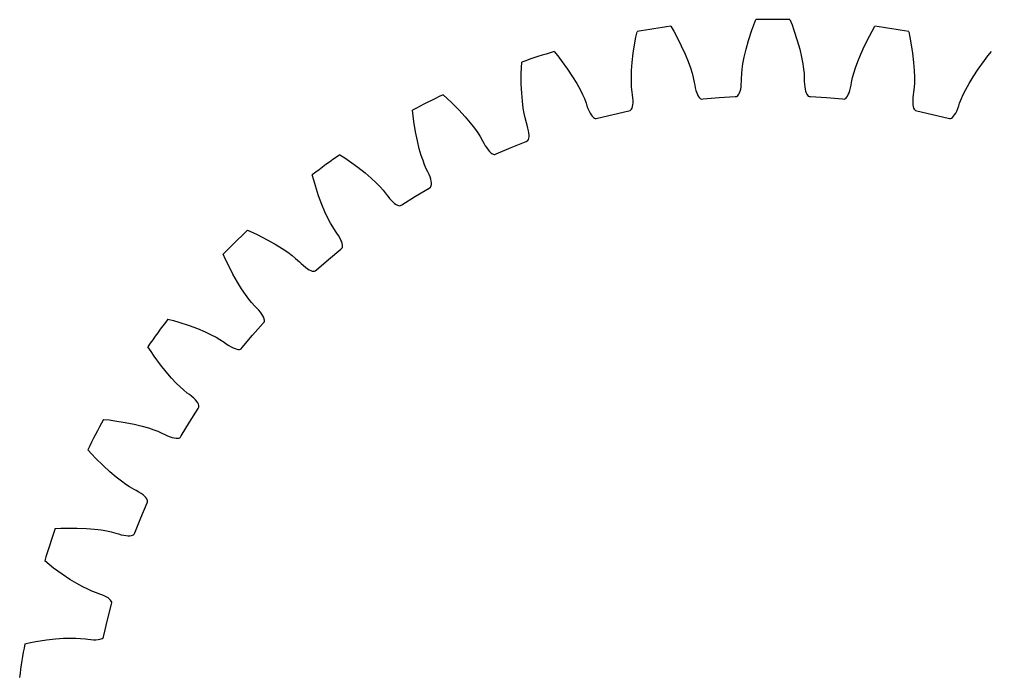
# Model space of a CAD drawing. Extents: x -21 to 21, y -21 to 21.
# Drawn here: x -20.81 to 6.04, y 2.82 to 21 of the extents above; entities that cross this region are included whole.
import ezdxf

# ---------------------------------------------------------------- set-up
doc = ezdxf.new("R2010")
doc.units = 0

msp = doc.modelspace()

# ---------------------------------------------------------------- linework, layer by layer
at = {"layer": 'layer0'}
for p, q in [((-0.528, 20.847), (-0.472, 20.995)), ((0.472, 20.995), (0.528, 20.847)), ((-2.818, 20.81), (-2.74, 20.673)), ((-0.672, 20.421), (-0.581, 20.7)), ((-0.581, 20.7), (-0.528, 20.847)), ((0.528, 20.847), (0.581, 20.7)), ((0.581, 20.7), (0.672, 20.421)), ((2.74, 20.673), (2.818, 20.81)), ((-3.812, 20.354), (-3.783, 20.508)), ((-3.783, 20.508), (-3.75, 20.662)), ((-2.74, 20.673), (-2.664, 20.536)), ((-2.664, 20.536), (-2.531, 20.275)), ((-0.74, 20.176), (-0.672, 20.421)), ((0.672, 20.421), (0.74, 20.176)), ((2.531, 20.275), (2.664, 20.536)), ((2.664, 20.536), (2.74, 20.673)), ((3.75, 20.662), (3.783, 20.508)), ((3.783, 20.508), (3.812, 20.354)), ((-3.858, 20.065), (-3.812, 20.354)), ((-2.531, 20.275), (-2.426, 20.044)), ((-0.791, 19.96), (-0.74, 20.176)), ((0.74, 20.176), (0.791, 19.96)), ((2.426, 20.044), (2.531, 20.275)), ((3.812, 20.354), (3.858, 20.065)), ((-6.039, 20.113), (-5.94, 19.99)), ((-5.94, 19.99), (-5.844, 19.866)), ((-3.887, 19.812), (-3.858, 20.065)), ((-2.426, 20.044), (-2.342, 19.838)), ((-0.826, 19.774), (-0.791, 19.96)), ((0.791, 19.96), (0.826, 19.774)), ((2.342, 19.838), (2.426, 20.044)), ((3.858, 20.065), (3.887, 19.812)), ((5.844, 19.866), (5.94, 19.99)), ((5.94, 19.99), (6.039, 20.113)), ((-6.949, 19.507), (-6.945, 19.664)), ((-6.945, 19.664), (-6.936, 19.821)), ((-5.844, 19.866), (-5.672, 19.629)), ((-5.672, 19.629), (-5.531, 19.418)), ((-3.903, 19.59), (-3.887, 19.812)), ((-2.342, 19.838), (-2.277, 19.659)), ((-2.277, 19.659), (-2.232, 19.514)), ((-0.861, 19.502), (-0.848, 19.622)), ((-0.848, 19.622), (-0.826, 19.774)), ((0.826, 19.774), (0.848, 19.622)), ((0.848, 19.622), (0.861, 19.502)), ((2.232, 19.514), (2.277, 19.659)), ((2.277, 19.659), (2.342, 19.838)), ((3.887, 19.812), (3.903, 19.59)), ((5.531, 19.418), (5.672, 19.629)), ((5.672, 19.629), (5.844, 19.866)), ((-6.949, 19.214), (-6.949, 19.507)), ((-5.531, 19.418), (-5.416, 19.227)), ((-3.909, 19.401), (-3.903, 19.59)), ((-3.908, 19.248), (-3.909, 19.401)), ((-2.232, 19.514), (-2.2, 19.396)), ((-2.2, 19.396), (-2.172, 19.26)), ((-0.868, 19.363), (-0.861, 19.502)), ((-0.868, 19.29), (-0.868, 19.363)), ((0.861, 19.502), (0.868, 19.363)), ((0.868, 19.363), (0.868, 19.29)), ((2.172, 19.26), (2.2, 19.396)), ((2.2, 19.396), (2.232, 19.514)), ((3.903, 19.59), (3.909, 19.401)), ((3.909, 19.401), (3.908, 19.248)), ((5.416, 19.227), (5.531, 19.418)), ((-6.938, 18.96), (-6.949, 19.214)), ((-5.416, 19.227), (-5.325, 19.061)), ((-3.901, 19.127), (-3.908, 19.248)), ((-3.886, 18.988), (-3.901, 19.127)), ((-2.172, 19.26), (-2.16, 19.188)), ((-2.16, 19.188), (-2.144, 19.108)), ((-2.144, 19.108), (-2.125, 19.037)), ((-0.903, 19.016), (-0.889, 19.071)), ((-0.889, 19.071), (-0.879, 19.135)), ((-0.879, 19.135), (-0.872, 19.208)), ((-0.872, 19.208), (-0.868, 19.29)), ((0.868, 19.29), (0.872, 19.208)), ((0.872, 19.208), (0.879, 19.135)), ((0.879, 19.135), (0.889, 19.071)), ((0.889, 19.071), (0.903, 19.016)), ((2.125, 19.037), (2.144, 19.108)), ((2.144, 19.108), (2.16, 19.188)), ((2.16, 19.188), (2.172, 19.26)), ((3.901, 19.127), (3.886, 18.988)), ((3.908, 19.248), (3.901, 19.127)), ((5.325, 19.061), (5.416, 19.227)), ((-9.111, 18.921), (-8.994, 18.815)), ((-8.994, 18.815), (-8.88, 18.707)), ((-6.92, 18.739), (-6.938, 18.96)), ((-5.325, 19.061), (-5.257, 18.924)), ((-5.257, 18.924), (-5.207, 18.813)), ((-5.207, 18.813), (-5.158, 18.683)), ((-3.875, 18.917), (-3.886, 18.988)), ((-3.866, 18.836), (-3.875, 18.917)), ((-3.861, 18.762), (-3.866, 18.836)), ((-2.125, 19.037), (-2.105, 18.975)), ((-2.105, 18.975), (-2.083, 18.923)), ((-2.083, 18.923), (-2.06, 18.879)), ((-2.06, 18.879), (-2.036, 18.845)), ((-2.036, 18.845), (-2.012, 18.82)), ((-2.012, 18.82), (-1.988, 18.805)), ((-1.988, 18.805), (-1.965, 18.799)), ((-1.965, 18.799), (-1.926, 18.802)), ((-1.926, 18.802), (-1.483, 18.842)), ((-1.483, 18.842), (-1.039, 18.872)), ((-1.039, 18.872), (-1, 18.874)), ((-1, 18.874), (-0.978, 18.884)), ((-0.978, 18.884), (-0.957, 18.904)), ((-0.957, 18.904), (-0.937, 18.932)), ((-0.937, 18.932), (-0.919, 18.969)), ((-0.919, 18.969), (-0.903, 19.016)), ((0.903, 19.016), (0.919, 18.969)), ((0.919, 18.969), (0.937, 18.932)), ((0.937, 18.932), (0.957, 18.904)), ((0.957, 18.904), (0.978, 18.884)), ((0.978, 18.884), (1, 18.874)), ((1, 18.874), (1.039, 18.872)), ((1.039, 18.872), (1.483, 18.842)), ((1.483, 18.842), (1.926, 18.802)), ((1.926, 18.802), (1.965, 18.799)), ((1.965, 18.799), (1.988, 18.805)), ((1.988, 18.805), (2.012, 18.82)), ((2.012, 18.82), (2.036, 18.845)), ((2.036, 18.845), (2.06, 18.879)), ((2.06, 18.879), (2.083, 18.923)), ((2.083, 18.923), (2.105, 18.975)), ((2.105, 18.975), (2.125, 19.037)), ((3.866, 18.836), (3.861, 18.762)), ((3.875, 18.917), (3.866, 18.836)), ((3.886, 18.988), (3.875, 18.917)), ((5.158, 18.683), (5.207, 18.813)), ((5.207, 18.813), (5.257, 18.924)), ((5.257, 18.924), (5.325, 19.061)), ((-8.88, 18.707), (-8.673, 18.5)), ((-6.896, 18.551), (-6.92, 18.739)), ((-6.87, 18.4), (-6.896, 18.551)), ((-5.158, 18.683), (-5.136, 18.614)), ((-5.136, 18.614), (-5.107, 18.538)), ((-5.107, 18.538), (-5.077, 18.47)), ((-3.902, 18.521), (-3.887, 18.552)), ((-3.887, 18.552), (-3.875, 18.592)), ((-3.875, 18.592), (-3.866, 18.64)), ((-3.866, 18.64), (-3.862, 18.697)), ((-3.862, 18.697), (-3.861, 18.762)), ((3.861, 18.762), (3.862, 18.697)), ((3.862, 18.697), (3.866, 18.64)), ((3.866, 18.64), (3.875, 18.592)), ((3.875, 18.592), (3.887, 18.552)), ((3.887, 18.552), (3.902, 18.521)), ((5.077, 18.47), (5.107, 18.538)), ((5.107, 18.538), (5.136, 18.614)), ((5.136, 18.614), (5.158, 18.683)), ((-9.935, 18.335), (-9.952, 18.492)), ((-9.915, 18.18), (-9.935, 18.335)), ((-8.673, 18.5), (-8.501, 18.313)), ((-8.501, 18.313), (-8.357, 18.143)), ((-6.845, 18.281), (-6.87, 18.4)), ((-6.809, 18.147), (-6.845, 18.281)), ((-5.077, 18.47), (-5.048, 18.413)), ((-5.048, 18.413), (-5.018, 18.364)), ((-5.018, 18.364), (-4.988, 18.325)), ((-4.988, 18.325), (-4.959, 18.295)), ((-4.959, 18.295), (-4.932, 18.274)), ((-4.932, 18.274), (-4.905, 18.262)), ((-4.905, 18.262), (-4.881, 18.26)), ((-4.881, 18.26), (-4.844, 18.269)), ((-4.844, 18.269), (-4.412, 18.378)), ((-4.412, 18.378), (-3.978, 18.477)), ((-3.978, 18.477), (-3.941, 18.486)), ((-3.941, 18.486), (-3.92, 18.499)), ((-3.92, 18.499), (-3.902, 18.521)), ((3.902, 18.521), (3.92, 18.499)), ((3.92, 18.499), (3.941, 18.486)), ((3.941, 18.486), (3.978, 18.477)), ((3.978, 18.477), (4.412, 18.378)), ((4.412, 18.378), (4.844, 18.269)), ((4.844, 18.269), (4.881, 18.26)), ((4.881, 18.26), (4.905, 18.262)), ((4.905, 18.262), (4.932, 18.274)), ((4.932, 18.274), (4.959, 18.295)), ((4.959, 18.295), (4.988, 18.325)), ((4.988, 18.325), (5.018, 18.364)), ((5.018, 18.364), (5.048, 18.413)), ((5.048, 18.413), (5.077, 18.47)), ((-9.869, 17.891), (-9.915, 18.18)), ((-8.357, 18.143), (-8.241, 17.994)), ((-8.241, 17.994), (-8.153, 17.869)), ((-6.786, 18.078), (-6.809, 18.147)), ((-6.765, 17.999), (-6.786, 18.078)), ((-6.749, 17.927), (-6.765, 17.999)), ((-9.819, 17.642), (-9.869, 17.891)), ((-8.153, 17.869), (-8.086, 17.767)), ((-8.086, 17.767), (-8.017, 17.646)), ((-6.739, 17.863), (-6.749, 17.927)), ((-6.741, 17.716), (-6.736, 17.757)), ((-6.735, 17.806), (-6.739, 17.863)), ((-6.736, 17.757), (-6.735, 17.806)), ((-9.766, 17.425), (-9.819, 17.642)), ((-8.017, 17.646), (-7.984, 17.582)), ((-7.984, 17.582), (-7.944, 17.511)), ((-7.944, 17.511), (-7.904, 17.449)), ((-7.642, 17.286), (-7.233, 17.461)), ((-7.233, 17.461), (-6.819, 17.627)), ((-6.819, 17.627), (-6.784, 17.642)), ((-6.784, 17.642), (-6.766, 17.658)), ((-6.766, 17.658), (-6.751, 17.683)), ((-6.751, 17.683), (-6.741, 17.716)), ((-11.959, 17.262), (-11.827, 17.176)), ((-9.713, 17.244), (-9.766, 17.425)), ((-9.664, 17.099), (-9.713, 17.244)), ((-7.904, 17.449), (-7.866, 17.396)), ((-7.866, 17.396), (-7.829, 17.353)), ((-7.829, 17.353), (-7.793, 17.319)), ((-7.793, 17.319), (-7.76, 17.294)), ((-7.76, 17.294), (-7.73, 17.278)), ((-7.73, 17.278), (-7.702, 17.27)), ((-7.702, 17.27), (-7.677, 17.271)), ((-7.677, 17.271), (-7.642, 17.286)), ((-11.827, 17.176), (-11.697, 17.088)), ((-11.697, 17.088), (-11.46, 16.916)), ((-11.46, 16.916), (-11.261, 16.758)), ((-9.621, 16.985), (-9.664, 17.099)), ((-9.564, 16.858), (-9.621, 16.985)), ((-12.681, 16.555), (-12.722, 16.708)), ((-11.261, 16.758), (-11.093, 16.612)), ((-9.531, 16.794), (-9.564, 16.858)), ((-9.497, 16.719), (-9.531, 16.794)), ((-9.47, 16.651), (-9.497, 16.719)), ((-9.45, 16.589), (-9.47, 16.651)), ((-12.637, 16.405), (-12.681, 16.555)), ((-12.547, 16.126), (-12.637, 16.405)), ((-11.093, 16.612), (-10.954, 16.483)), ((-10.954, 16.483), (-10.847, 16.373)), ((-9.46, 16.363), (-9.445, 16.382)), ((-9.437, 16.533), (-9.45, 16.589)), ((-9.445, 16.382), (-9.434, 16.409)), ((-9.43, 16.485), (-9.437, 16.533)), ((-9.434, 16.409), (-9.43, 16.443)), ((-9.43, 16.443), (-9.43, 16.485)), ((-12.458, 15.888), (-12.547, 16.126)), ((-10.847, 16.373), (-10.766, 16.283)), ((-10.766, 16.283), (-10.679, 16.175)), ((-10.679, 16.175), (-10.636, 16.116)), ((-10.636, 16.116), (-10.585, 16.052)), ((-10.252, 15.878), (-9.875, 16.115)), ((-9.875, 16.115), (-9.493, 16.343)), ((-9.493, 16.343), (-9.46, 16.363)), ((-12.372, 15.683), (-12.458, 15.888)), ((-10.585, 16.052), (-10.537, 15.997)), ((-10.537, 15.997), (-10.49, 15.952)), ((-10.49, 15.952), (-10.447, 15.915)), ((-10.447, 15.915), (-10.407, 15.886)), ((-10.407, 15.886), (-10.37, 15.867)), ((-10.37, 15.867), (-10.337, 15.856)), ((-10.337, 15.856), (-10.309, 15.853)), ((-10.309, 15.853), (-10.285, 15.858)), ((-10.285, 15.858), (-10.252, 15.878)), ((-12.291, 15.512), (-12.372, 15.683)), ((-12.22, 15.376), (-12.291, 15.512)), ((-12.159, 15.271), (-12.22, 15.376)), ((-14.512, 15.179), (-14.368, 15.115)), ((-14.368, 15.115), (-14.226, 15.048)), ((-14.226, 15.048), (-13.965, 14.915)), ((-12.083, 15.155), (-12.159, 15.271)), ((-12.041, 15.096), (-12.083, 15.155)), ((-11.996, 15.028), (-12.041, 15.096)), ((-13.965, 14.915), (-13.744, 14.79)), ((-13.744, 14.79), (-13.555, 14.673)), ((-11.958, 14.964), (-11.996, 15.028)), ((-11.929, 14.906), (-11.958, 14.964)), ((-11.907, 14.853), (-11.929, 14.906)), ((-11.893, 14.806), (-11.907, 14.853)), ((-11.886, 14.766), (-11.893, 14.806)), ((-15.115, 14.368), (-15.179, 14.512)), ((-13.555, 14.673), (-13.398, 14.566)), ((-13.398, 14.566), (-13.275, 14.475)), ((-12.275, 14.372), (-11.933, 14.657)), ((-11.933, 14.657), (-11.903, 14.682)), ((-11.903, 14.682), (-11.891, 14.703)), ((-11.891, 14.703), (-11.885, 14.731)), ((-11.885, 14.731), (-11.886, 14.766)), ((-15.048, 14.226), (-15.115, 14.368)), ((-13.275, 14.475), (-13.181, 14.399)), ((-13.181, 14.399), (-13.078, 14.305)), ((-13.078, 14.305), (-13.027, 14.254)), ((-13.027, 14.254), (-12.966, 14.199)), ((-12.61, 14.079), (-12.275, 14.372)), ((-14.915, 13.965), (-15.048, 14.226)), ((-14.79, 13.744), (-14.915, 13.965)), ((-12.966, 14.199), (-12.909, 14.152)), ((-12.909, 14.152), (-12.857, 14.114)), ((-12.857, 14.114), (-12.808, 14.084)), ((-12.808, 14.084), (-12.764, 14.063)), ((-12.764, 14.063), (-12.724, 14.049)), ((-12.724, 14.049), (-12.69, 14.043)), ((-12.69, 14.043), (-12.662, 14.045)), ((-12.662, 14.045), (-12.639, 14.054)), ((-12.639, 14.054), (-12.61, 14.079)), ((-14.673, 13.555), (-14.79, 13.744)), ((-14.566, 13.398), (-14.673, 13.555)), ((-14.475, 13.275), (-14.566, 13.398)), ((-14.399, 13.181), (-14.475, 13.275)), ((-14.305, 13.078), (-14.399, 13.181)), ((-14.254, 13.027), (-14.305, 13.078)), ((-14.199, 12.966), (-14.254, 13.027)), ((-14.152, 12.909), (-14.199, 12.966)), ((-14.114, 12.857), (-14.152, 12.909)), ((-16.708, 12.722), (-16.555, 12.681)), ((-16.555, 12.681), (-16.405, 12.637)), ((-16.405, 12.637), (-16.126, 12.547)), ((-14.084, 12.808), (-14.114, 12.857)), ((-14.063, 12.764), (-14.084, 12.808)), ((-14.079, 12.61), (-14.054, 12.639)), ((-14.049, 12.724), (-14.063, 12.764)), ((-14.054, 12.639), (-14.045, 12.662)), ((-14.043, 12.69), (-14.049, 12.724)), ((-14.045, 12.662), (-14.043, 12.69)), ((-16.126, 12.547), (-15.888, 12.458)), ((-15.888, 12.458), (-15.683, 12.372)), ((-15.683, 12.372), (-15.512, 12.291)), ((-14.372, 12.275), (-14.079, 12.61)), ((-15.512, 12.291), (-15.376, 12.22)), ((-15.376, 12.22), (-15.271, 12.159)), ((-15.271, 12.159), (-15.155, 12.083)), ((-15.155, 12.083), (-15.096, 12.041)), ((-14.657, 11.933), (-14.372, 12.275)), ((-17.176, 11.827), (-17.262, 11.959)), ((-17.088, 11.697), (-17.176, 11.827)), ((-15.096, 12.041), (-15.028, 11.996)), ((-15.028, 11.996), (-14.964, 11.958)), ((-14.964, 11.958), (-14.906, 11.929)), ((-14.906, 11.929), (-14.853, 11.907)), ((-14.853, 11.907), (-14.806, 11.893)), ((-14.806, 11.893), (-14.766, 11.886)), ((-14.766, 11.886), (-14.731, 11.885)), ((-14.731, 11.885), (-14.703, 11.891)), ((-14.703, 11.891), (-14.682, 11.903)), ((-14.682, 11.903), (-14.657, 11.933)), ((-16.916, 11.46), (-17.088, 11.697)), ((-16.758, 11.261), (-16.916, 11.46)), ((-16.612, 11.093), (-16.758, 11.261)), ((-16.483, 10.954), (-16.612, 11.093)), ((-16.373, 10.847), (-16.483, 10.954)), ((-16.283, 10.766), (-16.373, 10.847)), ((-16.175, 10.679), (-16.283, 10.766)), ((-16.116, 10.636), (-16.175, 10.679)), ((-16.052, 10.585), (-16.116, 10.636)), ((-15.997, 10.537), (-16.052, 10.585)), ((-15.952, 10.49), (-15.997, 10.537)), ((-15.915, 10.447), (-15.952, 10.49)), ((-16.115, 9.875), (-15.878, 10.252)), ((-15.886, 10.407), (-15.915, 10.447)), ((-15.867, 10.37), (-15.886, 10.407)), ((-15.878, 10.252), (-15.858, 10.285)), ((-15.856, 10.337), (-15.867, 10.37)), ((-15.858, 10.285), (-15.853, 10.309)), ((-15.853, 10.309), (-15.856, 10.337)), ((-18.492, 9.952), (-18.335, 9.935)), ((-18.335, 9.935), (-18.18, 9.915)), ((-18.18, 9.915), (-17.891, 9.869)), ((-17.891, 9.869), (-17.642, 9.819)), ((-17.642, 9.819), (-17.425, 9.766)), ((-17.425, 9.766), (-17.244, 9.713)), ((-17.244, 9.713), (-17.099, 9.664)), ((-16.343, 9.493), (-16.115, 9.875)), ((-17.099, 9.664), (-16.985, 9.621)), ((-16.985, 9.621), (-16.858, 9.564)), ((-16.858, 9.564), (-16.794, 9.531)), ((-16.794, 9.531), (-16.719, 9.497)), ((-16.719, 9.497), (-16.651, 9.47)), ((-16.651, 9.47), (-16.589, 9.45)), ((-16.589, 9.45), (-16.533, 9.437)), ((-16.533, 9.437), (-16.485, 9.43)), ((-16.485, 9.43), (-16.443, 9.43)), ((-16.443, 9.43), (-16.409, 9.434)), ((-16.409, 9.434), (-16.382, 9.445)), ((-16.382, 9.445), (-16.363, 9.46)), ((-16.363, 9.46), (-16.343, 9.493)), ((-18.815, 8.994), (-18.921, 9.111)), ((-18.707, 8.88), (-18.815, 8.994)), ((-18.5, 8.673), (-18.707, 8.88)), ((-18.313, 8.501), (-18.5, 8.673)), ((-18.143, 8.357), (-18.313, 8.501)), ((-17.994, 8.241), (-18.143, 8.357)), ((-17.869, 8.153), (-17.994, 8.241)), ((-17.767, 8.086), (-17.869, 8.153)), ((-17.646, 8.017), (-17.767, 8.086)), ((-17.582, 7.984), (-17.646, 8.017)), ((-17.511, 7.944), (-17.582, 7.984)), ((-17.449, 7.904), (-17.511, 7.944)), ((-17.396, 7.866), (-17.449, 7.904)), ((-17.353, 7.829), (-17.396, 7.866)), ((-17.319, 7.793), (-17.353, 7.829)), ((-17.294, 7.76), (-17.319, 7.793)), ((-17.461, 7.233), (-17.286, 7.642)), ((-17.278, 7.73), (-17.294, 7.76)), ((-17.286, 7.642), (-17.271, 7.677)), ((-17.27, 7.702), (-17.278, 7.73)), ((-17.271, 7.677), (-17.27, 7.702)), ((-17.627, 6.819), (-17.461, 7.233)), ((-19.821, 6.936), (-19.664, 6.945)), ((-19.664, 6.945), (-19.507, 6.949)), ((-19.507, 6.949), (-19.214, 6.949)), ((-19.214, 6.949), (-18.96, 6.938)), ((-18.96, 6.938), (-18.739, 6.92)), ((-18.739, 6.92), (-18.551, 6.896)), ((-18.551, 6.896), (-18.4, 6.87)), ((-18.4, 6.87), (-18.281, 6.845)), ((-18.281, 6.845), (-18.147, 6.809)), ((-18.147, 6.809), (-18.078, 6.786)), ((-18.078, 6.786), (-17.999, 6.765)), ((-17.999, 6.765), (-17.927, 6.749)), ((-17.927, 6.749), (-17.863, 6.739)), ((-17.863, 6.739), (-17.806, 6.735)), ((-17.806, 6.735), (-17.757, 6.736)), ((-17.757, 6.736), (-17.716, 6.741)), ((-17.716, 6.741), (-17.683, 6.751)), ((-17.683, 6.751), (-17.658, 6.766)), ((-17.658, 6.766), (-17.642, 6.784)), ((-17.642, 6.784), (-17.627, 6.819)), ((-19.99, 5.94), (-20.113, 6.039)), ((-19.866, 5.844), (-19.99, 5.94)), ((-19.629, 5.672), (-19.866, 5.844)), ((-19.418, 5.531), (-19.629, 5.672)), ((-19.227, 5.416), (-19.418, 5.531)), ((-19.061, 5.325), (-19.227, 5.416)), ((-18.924, 5.257), (-19.061, 5.325)), ((-18.813, 5.207), (-18.924, 5.257)), ((-18.683, 5.158), (-18.813, 5.207)), ((-18.614, 5.136), (-18.683, 5.158)), ((-18.538, 5.107), (-18.614, 5.136)), ((-18.47, 5.077), (-18.538, 5.107)), ((-18.413, 5.048), (-18.47, 5.077)), ((-18.364, 5.018), (-18.413, 5.048)), ((-18.378, 4.412), (-18.269, 4.844)), ((-18.325, 4.988), (-18.364, 5.018)), ((-18.295, 4.959), (-18.325, 4.988)), ((-18.274, 4.932), (-18.295, 4.959)), ((-18.262, 4.905), (-18.274, 4.932)), ((-18.269, 4.844), (-18.26, 4.881)), ((-18.26, 4.881), (-18.262, 4.905)), ((-18.477, 3.978), (-18.378, 4.412)), ((-20.662, 3.75), (-20.508, 3.783)), ((-20.508, 3.783), (-20.354, 3.812)), ((-20.354, 3.812), (-20.065, 3.858)), ((-20.065, 3.858), (-19.812, 3.887)), ((-19.812, 3.887), (-19.59, 3.903)), ((-19.59, 3.903), (-19.401, 3.909)), ((-19.401, 3.909), (-19.248, 3.908)), ((-19.248, 3.908), (-19.127, 3.901)), ((-19.127, 3.901), (-18.988, 3.886)), ((-18.988, 3.886), (-18.917, 3.875)), ((-18.917, 3.875), (-18.836, 3.866)), ((-18.836, 3.866), (-18.762, 3.861)), ((-18.762, 3.861), (-18.697, 3.862)), ((-18.697, 3.862), (-18.64, 3.866)), ((-18.64, 3.866), (-18.592, 3.875)), ((-18.592, 3.875), (-18.552, 3.887)), ((-18.552, 3.887), (-18.521, 3.902)), ((-18.521, 3.902), (-18.499, 3.92)), ((-18.499, 3.92), (-18.486, 3.941)), ((-18.486, 3.941), (-18.477, 3.978))]:
    msp.add_line(p, q, dxfattribs=at)
for start, end in [(88.7126, 91.2874), (97.7126, 100.2874), (79.7126, 82.2874), (106.7126, 109.2874), (115.7126, 118.2874), (124.7126, 127.2874), (133.7126, 136.2874), (142.7126, 145.2874), (151.7126, 154.2874), (160.7126, 163.2874), (169.7126, 172.2874)]:
    msp.add_arc((0, 0), 21, start, end, dxfattribs=at)
at = {"layer": 'layer1'}
for p, q in [((-0.528, 20.847), (-0.472, 20.995)), ((0.472, 20.995), (0.528, 20.847)), ((-2.818, 20.81), (-2.74, 20.673)), ((-0.672, 20.421), (-0.581, 20.7)), ((-0.581, 20.7), (-0.528, 20.847)), ((0.528, 20.847), (0.581, 20.7)), ((0.581, 20.7), (0.672, 20.421)), ((2.74, 20.673), (2.818, 20.81)), ((-3.812, 20.354), (-3.783, 20.508)), ((-3.783, 20.508), (-3.75, 20.662)), ((-2.74, 20.673), (-2.664, 20.536)), ((-2.664, 20.536), (-2.531, 20.275)), ((-0.74, 20.176), (-0.672, 20.421)), ((0.672, 20.421), (0.74, 20.176)), ((2.531, 20.275), (2.664, 20.536)), ((2.664, 20.536), (2.74, 20.673)), ((3.75, 20.662), (3.783, 20.508)), ((3.783, 20.508), (3.812, 20.354)), ((-3.858, 20.065), (-3.812, 20.354)), ((-2.531, 20.275), (-2.426, 20.044)), ((-0.791, 19.96), (-0.74, 20.176)), ((0.74, 20.176), (0.791, 19.96)), ((2.426, 20.044), (2.531, 20.275)), ((3.812, 20.354), (3.858, 20.065)), ((-6.039, 20.113), (-5.94, 19.99)), ((-5.94, 19.99), (-5.844, 19.866)), ((-3.887, 19.812), (-3.858, 20.065)), ((-2.426, 20.044), (-2.342, 19.838)), ((-0.826, 19.774), (-0.791, 19.96)), ((0.791, 19.96), (0.826, 19.774)), ((2.342, 19.838), (2.426, 20.044)), ((3.858, 20.065), (3.887, 19.812)), ((5.844, 19.866), (5.94, 19.99)), ((5.94, 19.99), (6.039, 20.113)), ((-6.949, 19.507), (-6.945, 19.664)), ((-6.945, 19.664), (-6.936, 19.821)), ((-5.844, 19.866), (-5.672, 19.629)), ((-5.672, 19.629), (-5.531, 19.418)), ((-3.903, 19.59), (-3.887, 19.812)), ((-2.342, 19.838), (-2.277, 19.659)), ((-2.277, 19.659), (-2.232, 19.514)), ((-0.861, 19.502), (-0.848, 19.622)), ((-0.848, 19.622), (-0.826, 19.774)), ((0.826, 19.774), (0.848, 19.622)), ((0.848, 19.622), (0.861, 19.502)), ((2.232, 19.514), (2.277, 19.659)), ((2.277, 19.659), (2.342, 19.838)), ((3.887, 19.812), (3.903, 19.59)), ((5.531, 19.418), (5.672, 19.629)), ((5.672, 19.629), (5.844, 19.866)), ((-6.949, 19.214), (-6.949, 19.507)), ((-5.531, 19.418), (-5.416, 19.227)), ((-3.909, 19.401), (-3.903, 19.59)), ((-3.908, 19.248), (-3.909, 19.401)), ((-2.232, 19.514), (-2.2, 19.396)), ((-2.2, 19.396), (-2.172, 19.26)), ((-0.868, 19.363), (-0.861, 19.502)), ((-0.868, 19.29), (-0.868, 19.363)), ((0.861, 19.502), (0.868, 19.363)), ((0.868, 19.363), (0.868, 19.29)), ((2.172, 19.26), (2.2, 19.396)), ((2.2, 19.396), (2.232, 19.514)), ((3.903, 19.59), (3.909, 19.401)), ((3.909, 19.401), (3.908, 19.248)), ((5.416, 19.227), (5.531, 19.418)), ((-6.938, 18.96), (-6.949, 19.214)), ((-5.416, 19.227), (-5.325, 19.061)), ((-3.901, 19.127), (-3.908, 19.248)), ((-3.886, 18.988), (-3.901, 19.127)), ((-2.172, 19.26), (-2.16, 19.188)), ((-2.16, 19.188), (-2.144, 19.108)), ((-2.144, 19.108), (-2.125, 19.037)), ((-0.903, 19.016), (-0.889, 19.071)), ((-0.889, 19.071), (-0.879, 19.135)), ((-0.879, 19.135), (-0.872, 19.208)), ((-0.872, 19.208), (-0.868, 19.29)), ((0.868, 19.29), (0.872, 19.208)), ((0.872, 19.208), (0.879, 19.135)), ((0.879, 19.135), (0.889, 19.071)), ((0.889, 19.071), (0.903, 19.016)), ((2.125, 19.037), (2.144, 19.108)), ((2.144, 19.108), (2.16, 19.188)), ((2.16, 19.188), (2.172, 19.26)), ((3.901, 19.127), (3.886, 18.988)), ((3.908, 19.248), (3.901, 19.127)), ((5.325, 19.061), (5.416, 19.227)), ((-9.111, 18.921), (-8.994, 18.815)), ((-8.994, 18.815), (-8.88, 18.707)), ((-6.92, 18.739), (-6.938, 18.96)), ((-5.325, 19.061), (-5.257, 18.924)), ((-5.257, 18.924), (-5.207, 18.813)), ((-5.207, 18.813), (-5.158, 18.683)), ((-3.875, 18.917), (-3.886, 18.988)), ((-3.866, 18.836), (-3.875, 18.917)), ((-3.861, 18.762), (-3.866, 18.836)), ((-2.125, 19.037), (-2.105, 18.975)), ((-2.105, 18.975), (-2.083, 18.923)), ((-2.083, 18.923), (-2.06, 18.879)), ((-2.06, 18.879), (-2.036, 18.845)), ((-2.036, 18.845), (-2.012, 18.82)), ((-2.012, 18.82), (-1.988, 18.805)), ((-1.988, 18.805), (-1.965, 18.799)), ((-1.965, 18.799), (-1.926, 18.802)), ((-1.926, 18.802), (-1.483, 18.842)), ((-1.483, 18.842), (-1.039, 18.872)), ((-1.039, 18.872), (-1, 18.874)), ((-1, 18.874), (-0.978, 18.884)), ((-0.978, 18.884), (-0.957, 18.904)), ((-0.957, 18.904), (-0.937, 18.932)), ((-0.937, 18.932), (-0.919, 18.969)), ((-0.919, 18.969), (-0.903, 19.016)), ((0.903, 19.016), (0.919, 18.969)), ((0.919, 18.969), (0.937, 18.932)), ((0.937, 18.932), (0.957, 18.904)), ((0.957, 18.904), (0.978, 18.884)), ((0.978, 18.884), (1, 18.874)), ((1, 18.874), (1.039, 18.872)), ((1.039, 18.872), (1.483, 18.842)), ((1.483, 18.842), (1.926, 18.802)), ((1.926, 18.802), (1.965, 18.799)), ((1.965, 18.799), (1.988, 18.805)), ((1.988, 18.805), (2.012, 18.82)), ((2.012, 18.82), (2.036, 18.845)), ((2.036, 18.845), (2.06, 18.879)), ((2.06, 18.879), (2.083, 18.923)), ((2.083, 18.923), (2.105, 18.975)), ((2.105, 18.975), (2.125, 19.037)), ((3.866, 18.836), (3.861, 18.762)), ((3.875, 18.917), (3.866, 18.836)), ((3.886, 18.988), (3.875, 18.917)), ((5.158, 18.683), (5.207, 18.813)), ((5.207, 18.813), (5.257, 18.924)), ((5.257, 18.924), (5.325, 19.061)), ((-8.88, 18.707), (-8.673, 18.5)), ((-6.896, 18.551), (-6.92, 18.739)), ((-6.87, 18.4), (-6.896, 18.551)), ((-5.158, 18.683), (-5.136, 18.614)), ((-5.136, 18.614), (-5.107, 18.538)), ((-5.107, 18.538), (-5.077, 18.47)), ((-3.902, 18.521), (-3.887, 18.552)), ((-3.887, 18.552), (-3.875, 18.592)), ((-3.875, 18.592), (-3.866, 18.64)), ((-3.866, 18.64), (-3.862, 18.697)), ((-3.862, 18.697), (-3.861, 18.762)), ((3.861, 18.762), (3.862, 18.697)), ((3.862, 18.697), (3.866, 18.64)), ((3.866, 18.64), (3.875, 18.592)), ((3.875, 18.592), (3.887, 18.552)), ((3.887, 18.552), (3.902, 18.521)), ((5.077, 18.47), (5.107, 18.538)), ((5.107, 18.538), (5.136, 18.614)), ((5.136, 18.614), (5.158, 18.683)), ((-9.935, 18.335), (-9.952, 18.492)), ((-9.915, 18.18), (-9.935, 18.335)), ((-8.673, 18.5), (-8.501, 18.313)), ((-8.501, 18.313), (-8.357, 18.143)), ((-6.845, 18.281), (-6.87, 18.4)), ((-6.809, 18.147), (-6.845, 18.281)), ((-5.077, 18.47), (-5.048, 18.413)), ((-5.048, 18.413), (-5.018, 18.364)), ((-5.018, 18.364), (-4.988, 18.325)), ((-4.988, 18.325), (-4.959, 18.295)), ((-4.959, 18.295), (-4.932, 18.274)), ((-4.932, 18.274), (-4.905, 18.262)), ((-4.905, 18.262), (-4.881, 18.26)), ((-4.881, 18.26), (-4.844, 18.269)), ((-4.844, 18.269), (-4.412, 18.378)), ((-4.412, 18.378), (-3.978, 18.477)), ((-3.978, 18.477), (-3.941, 18.486)), ((-3.941, 18.486), (-3.92, 18.499)), ((-3.92, 18.499), (-3.902, 18.521)), ((3.902, 18.521), (3.92, 18.499)), ((3.92, 18.499), (3.941, 18.486)), ((3.941, 18.486), (3.978, 18.477)), ((3.978, 18.477), (4.412, 18.378)), ((4.412, 18.378), (4.844, 18.269)), ((4.844, 18.269), (4.881, 18.26)), ((4.881, 18.26), (4.905, 18.262)), ((4.905, 18.262), (4.932, 18.274)), ((4.932, 18.274), (4.959, 18.295)), ((4.959, 18.295), (4.988, 18.325)), ((4.988, 18.325), (5.018, 18.364)), ((5.018, 18.364), (5.048, 18.413)), ((5.048, 18.413), (5.077, 18.47)), ((-9.869, 17.891), (-9.915, 18.18)), ((-8.357, 18.143), (-8.241, 17.994)), ((-8.241, 17.994), (-8.153, 17.869)), ((-6.786, 18.078), (-6.809, 18.147)), ((-6.765, 17.999), (-6.786, 18.078)), ((-6.749, 17.927), (-6.765, 17.999)), ((-9.819, 17.642), (-9.869, 17.891)), ((-8.153, 17.869), (-8.086, 17.767)), ((-8.086, 17.767), (-8.017, 17.646)), ((-6.739, 17.863), (-6.749, 17.927)), ((-6.741, 17.716), (-6.736, 17.757)), ((-6.735, 17.806), (-6.739, 17.863)), ((-6.736, 17.757), (-6.735, 17.806)), ((-9.766, 17.425), (-9.819, 17.642)), ((-8.017, 17.646), (-7.984, 17.582)), ((-7.984, 17.582), (-7.944, 17.511)), ((-7.944, 17.511), (-7.904, 17.449)), ((-7.642, 17.286), (-7.233, 17.461)), ((-7.233, 17.461), (-6.819, 17.627)), ((-6.819, 17.627), (-6.784, 17.642)), ((-6.784, 17.642), (-6.766, 17.658)), ((-6.766, 17.658), (-6.751, 17.683)), ((-6.751, 17.683), (-6.741, 17.716)), ((-11.959, 17.262), (-11.827, 17.176)), ((-9.713, 17.244), (-9.766, 17.425)), ((-9.664, 17.099), (-9.713, 17.244)), ((-7.904, 17.449), (-7.866, 17.396)), ((-7.866, 17.396), (-7.829, 17.353)), ((-7.829, 17.353), (-7.793, 17.319)), ((-7.793, 17.319), (-7.76, 17.294)), ((-7.76, 17.294), (-7.73, 17.278)), ((-7.73, 17.278), (-7.702, 17.27)), ((-7.702, 17.27), (-7.677, 17.271)), ((-7.677, 17.271), (-7.642, 17.286)), ((-11.827, 17.176), (-11.697, 17.088)), ((-11.697, 17.088), (-11.46, 16.916)), ((-11.46, 16.916), (-11.261, 16.758)), ((-9.621, 16.985), (-9.664, 17.099)), ((-9.564, 16.858), (-9.621, 16.985)), ((-12.681, 16.555), (-12.722, 16.708)), ((-11.261, 16.758), (-11.093, 16.612)), ((-9.531, 16.794), (-9.564, 16.858)), ((-9.497, 16.719), (-9.531, 16.794)), ((-9.47, 16.651), (-9.497, 16.719)), ((-9.45, 16.589), (-9.47, 16.651)), ((-12.637, 16.405), (-12.681, 16.555)), ((-12.547, 16.126), (-12.637, 16.405)), ((-11.093, 16.612), (-10.954, 16.483)), ((-10.954, 16.483), (-10.847, 16.373)), ((-9.46, 16.363), (-9.445, 16.382)), ((-9.437, 16.533), (-9.45, 16.589)), ((-9.445, 16.382), (-9.434, 16.409)), ((-9.43, 16.485), (-9.437, 16.533)), ((-9.434, 16.409), (-9.43, 16.443)), ((-9.43, 16.443), (-9.43, 16.485)), ((-12.458, 15.888), (-12.547, 16.126)), ((-10.847, 16.373), (-10.766, 16.283)), ((-10.766, 16.283), (-10.679, 16.175)), ((-10.679, 16.175), (-10.636, 16.116)), ((-10.636, 16.116), (-10.585, 16.052)), ((-10.252, 15.878), (-9.875, 16.115)), ((-9.875, 16.115), (-9.493, 16.343)), ((-9.493, 16.343), (-9.46, 16.363)), ((-12.372, 15.683), (-12.458, 15.888)), ((-10.585, 16.052), (-10.537, 15.997)), ((-10.537, 15.997), (-10.49, 15.952)), ((-10.49, 15.952), (-10.447, 15.915)), ((-10.447, 15.915), (-10.407, 15.886)), ((-10.407, 15.886), (-10.37, 15.867)), ((-10.37, 15.867), (-10.337, 15.856)), ((-10.337, 15.856), (-10.309, 15.853)), ((-10.309, 15.853), (-10.285, 15.858)), ((-10.285, 15.858), (-10.252, 15.878)), ((-12.291, 15.512), (-12.372, 15.683)), ((-12.22, 15.376), (-12.291, 15.512)), ((-12.159, 15.271), (-12.22, 15.376)), ((-14.512, 15.179), (-14.368, 15.115)), ((-14.368, 15.115), (-14.226, 15.048)), ((-14.226, 15.048), (-13.965, 14.915)), ((-12.083, 15.155), (-12.159, 15.271)), ((-12.041, 15.096), (-12.083, 15.155)), ((-11.996, 15.028), (-12.041, 15.096)), ((-13.965, 14.915), (-13.744, 14.79)), ((-13.744, 14.79), (-13.555, 14.673)), ((-11.958, 14.964), (-11.996, 15.028)), ((-11.929, 14.906), (-11.958, 14.964)), ((-11.907, 14.853), (-11.929, 14.906)), ((-11.893, 14.806), (-11.907, 14.853)), ((-11.886, 14.766), (-11.893, 14.806)), ((-15.115, 14.368), (-15.179, 14.512)), ((-13.555, 14.673), (-13.398, 14.566)), ((-13.398, 14.566), (-13.275, 14.475)), ((-12.275, 14.372), (-11.933, 14.657)), ((-11.933, 14.657), (-11.903, 14.682)), ((-11.903, 14.682), (-11.891, 14.703)), ((-11.891, 14.703), (-11.885, 14.731)), ((-11.885, 14.731), (-11.886, 14.766)), ((-15.048, 14.226), (-15.115, 14.368)), ((-13.275, 14.475), (-13.181, 14.399)), ((-13.181, 14.399), (-13.078, 14.305)), ((-13.078, 14.305), (-13.027, 14.254)), ((-13.027, 14.254), (-12.966, 14.199)), ((-12.61, 14.079), (-12.275, 14.372)), ((-14.915, 13.965), (-15.048, 14.226)), ((-14.79, 13.744), (-14.915, 13.965)), ((-12.966, 14.199), (-12.909, 14.152)), ((-12.909, 14.152), (-12.857, 14.114)), ((-12.857, 14.114), (-12.808, 14.084)), ((-12.808, 14.084), (-12.764, 14.063)), ((-12.764, 14.063), (-12.724, 14.049)), ((-12.724, 14.049), (-12.69, 14.043)), ((-12.69, 14.043), (-12.662, 14.045)), ((-12.662, 14.045), (-12.639, 14.054)), ((-12.639, 14.054), (-12.61, 14.079)), ((-14.673, 13.555), (-14.79, 13.744)), ((-14.566, 13.398), (-14.673, 13.555)), ((-14.475, 13.275), (-14.566, 13.398)), ((-14.399, 13.181), (-14.475, 13.275)), ((-14.305, 13.078), (-14.399, 13.181)), ((-14.254, 13.027), (-14.305, 13.078)), ((-14.199, 12.966), (-14.254, 13.027)), ((-14.152, 12.909), (-14.199, 12.966)), ((-14.114, 12.857), (-14.152, 12.909)), ((-16.708, 12.722), (-16.555, 12.681)), ((-16.555, 12.681), (-16.405, 12.637)), ((-16.405, 12.637), (-16.126, 12.547)), ((-14.084, 12.808), (-14.114, 12.857)), ((-14.063, 12.764), (-14.084, 12.808)), ((-14.079, 12.61), (-14.054, 12.639)), ((-14.049, 12.724), (-14.063, 12.764)), ((-14.054, 12.639), (-14.045, 12.662)), ((-14.043, 12.69), (-14.049, 12.724)), ((-14.045, 12.662), (-14.043, 12.69)), ((-16.126, 12.547), (-15.888, 12.458)), ((-15.888, 12.458), (-15.683, 12.372)), ((-15.683, 12.372), (-15.512, 12.291)), ((-14.372, 12.275), (-14.079, 12.61)), ((-15.512, 12.291), (-15.376, 12.22)), ((-15.376, 12.22), (-15.271, 12.159)), ((-15.271, 12.159), (-15.155, 12.083)), ((-15.155, 12.083), (-15.096, 12.041)), ((-14.657, 11.933), (-14.372, 12.275)), ((-17.176, 11.827), (-17.262, 11.959)), ((-17.088, 11.697), (-17.176, 11.827)), ((-15.096, 12.041), (-15.028, 11.996)), ((-15.028, 11.996), (-14.964, 11.958)), ((-14.964, 11.958), (-14.906, 11.929)), ((-14.906, 11.929), (-14.853, 11.907)), ((-14.853, 11.907), (-14.806, 11.893)), ((-14.806, 11.893), (-14.766, 11.886)), ((-14.766, 11.886), (-14.731, 11.885)), ((-14.731, 11.885), (-14.703, 11.891)), ((-14.703, 11.891), (-14.682, 11.903)), ((-14.682, 11.903), (-14.657, 11.933)), ((-16.916, 11.46), (-17.088, 11.697)), ((-16.758, 11.261), (-16.916, 11.46)), ((-16.612, 11.093), (-16.758, 11.261)), ((-16.483, 10.954), (-16.612, 11.093)), ((-16.373, 10.847), (-16.483, 10.954)), ((-16.283, 10.766), (-16.373, 10.847)), ((-16.175, 10.679), (-16.283, 10.766)), ((-16.116, 10.636), (-16.175, 10.679)), ((-16.052, 10.585), (-16.116, 10.636)), ((-15.997, 10.537), (-16.052, 10.585)), ((-15.952, 10.49), (-15.997, 10.537)), ((-15.915, 10.447), (-15.952, 10.49)), ((-16.115, 9.875), (-15.878, 10.252)), ((-15.886, 10.407), (-15.915, 10.447)), ((-15.867, 10.37), (-15.886, 10.407)), ((-15.878, 10.252), (-15.858, 10.285)), ((-15.856, 10.337), (-15.867, 10.37)), ((-15.858, 10.285), (-15.853, 10.309)), ((-15.853, 10.309), (-15.856, 10.337)), ((-18.492, 9.952), (-18.335, 9.935)), ((-18.335, 9.935), (-18.18, 9.915)), ((-18.18, 9.915), (-17.891, 9.869)), ((-17.891, 9.869), (-17.642, 9.819)), ((-17.642, 9.819), (-17.425, 9.766)), ((-17.425, 9.766), (-17.244, 9.713)), ((-17.244, 9.713), (-17.099, 9.664)), ((-16.343, 9.493), (-16.115, 9.875)), ((-17.099, 9.664), (-16.985, 9.621)), ((-16.985, 9.621), (-16.858, 9.564)), ((-16.858, 9.564), (-16.794, 9.531)), ((-16.794, 9.531), (-16.719, 9.497)), ((-16.719, 9.497), (-16.651, 9.47)), ((-16.651, 9.47), (-16.589, 9.45)), ((-16.589, 9.45), (-16.533, 9.437)), ((-16.533, 9.437), (-16.485, 9.43)), ((-16.485, 9.43), (-16.443, 9.43)), ((-16.443, 9.43), (-16.409, 9.434)), ((-16.409, 9.434), (-16.382, 9.445)), ((-16.382, 9.445), (-16.363, 9.46)), ((-16.363, 9.46), (-16.343, 9.493)), ((-18.815, 8.994), (-18.921, 9.111)), ((-18.707, 8.88), (-18.815, 8.994)), ((-18.5, 8.673), (-18.707, 8.88)), ((-18.313, 8.501), (-18.5, 8.673)), ((-18.143, 8.357), (-18.313, 8.501)), ((-17.994, 8.241), (-18.143, 8.357)), ((-17.869, 8.153), (-17.994, 8.241)), ((-17.767, 8.086), (-17.869, 8.153)), ((-17.646, 8.017), (-17.767, 8.086)), ((-17.582, 7.984), (-17.646, 8.017)), ((-17.511, 7.944), (-17.582, 7.984)), ((-17.449, 7.904), (-17.511, 7.944)), ((-17.396, 7.866), (-17.449, 7.904)), ((-17.353, 7.829), (-17.396, 7.866)), ((-17.319, 7.793), (-17.353, 7.829)), ((-17.294, 7.76), (-17.319, 7.793)), ((-17.461, 7.233), (-17.286, 7.642)), ((-17.278, 7.73), (-17.294, 7.76)), ((-17.286, 7.642), (-17.271, 7.677)), ((-17.27, 7.702), (-17.278, 7.73)), ((-17.271, 7.677), (-17.27, 7.702)), ((-17.627, 6.819), (-17.461, 7.233)), ((-19.821, 6.936), (-19.664, 6.945)), ((-19.664, 6.945), (-19.507, 6.949)), ((-19.507, 6.949), (-19.214, 6.949)), ((-19.214, 6.949), (-18.96, 6.938)), ((-18.96, 6.938), (-18.739, 6.92)), ((-18.739, 6.92), (-18.551, 6.896)), ((-18.551, 6.896), (-18.4, 6.87)), ((-18.4, 6.87), (-18.281, 6.845)), ((-18.281, 6.845), (-18.147, 6.809)), ((-18.147, 6.809), (-18.078, 6.786)), ((-18.078, 6.786), (-17.999, 6.765)), ((-17.999, 6.765), (-17.927, 6.749)), ((-17.927, 6.749), (-17.863, 6.739)), ((-17.863, 6.739), (-17.806, 6.735)), ((-17.806, 6.735), (-17.757, 6.736)), ((-17.757, 6.736), (-17.716, 6.741)), ((-17.716, 6.741), (-17.683, 6.751)), ((-17.683, 6.751), (-17.658, 6.766)), ((-17.658, 6.766), (-17.642, 6.784)), ((-17.642, 6.784), (-17.627, 6.819)), ((-19.99, 5.94), (-20.113, 6.039)), ((-19.866, 5.844), (-19.99, 5.94)), ((-19.629, 5.672), (-19.866, 5.844)), ((-19.418, 5.531), (-19.629, 5.672)), ((-19.227, 5.416), (-19.418, 5.531)), ((-19.061, 5.325), (-19.227, 5.416)), ((-18.924, 5.257), (-19.061, 5.325)), ((-18.813, 5.207), (-18.924, 5.257)), ((-18.683, 5.158), (-18.813, 5.207)), ((-18.614, 5.136), (-18.683, 5.158)), ((-18.538, 5.107), (-18.614, 5.136)), ((-18.47, 5.077), (-18.538, 5.107)), ((-18.413, 5.048), (-18.47, 5.077)), ((-18.364, 5.018), (-18.413, 5.048)), ((-18.378, 4.412), (-18.269, 4.844)), ((-18.325, 4.988), (-18.364, 5.018)), ((-18.295, 4.959), (-18.325, 4.988)), ((-18.274, 4.932), (-18.295, 4.959)), ((-18.262, 4.905), (-18.274, 4.932)), ((-18.269, 4.844), (-18.26, 4.881)), ((-18.26, 4.881), (-18.262, 4.905)), ((-18.477, 3.978), (-18.378, 4.412)), ((-20.662, 3.75), (-20.508, 3.783)), ((-20.508, 3.783), (-20.354, 3.812)), ((-20.354, 3.812), (-20.065, 3.858)), ((-20.065, 3.858), (-19.812, 3.887)), ((-19.812, 3.887), (-19.59, 3.903)), ((-19.59, 3.903), (-19.401, 3.909)), ((-19.401, 3.909), (-19.248, 3.908)), ((-19.248, 3.908), (-19.127, 3.901)), ((-19.127, 3.901), (-18.988, 3.886)), ((-18.988, 3.886), (-18.917, 3.875)), ((-18.917, 3.875), (-18.836, 3.866)), ((-18.836, 3.866), (-18.762, 3.861)), ((-18.762, 3.861), (-18.697, 3.862)), ((-18.697, 3.862), (-18.64, 3.866)), ((-18.64, 3.866), (-18.592, 3.875)), ((-18.592, 3.875), (-18.552, 3.887)), ((-18.552, 3.887), (-18.521, 3.902)), ((-18.521, 3.902), (-18.499, 3.92)), ((-18.499, 3.92), (-18.486, 3.941)), ((-18.486, 3.941), (-18.477, 3.978))]:
    msp.add_line(p, q, dxfattribs=at)
for start, end in [(88.7126, 91.2874), (97.7126, 100.2874), (79.7126, 82.2874), (106.7126, 109.2874), (115.7126, 118.2874), (124.7126, 127.2874), (133.7126, 136.2874), (142.7126, 145.2874), (151.7126, 154.2874), (160.7126, 163.2874), (169.7126, 172.2874)]:
    msp.add_arc((0, 0), 21, start, end, dxfattribs=at)

doc.saveas('drawing.dxf')
